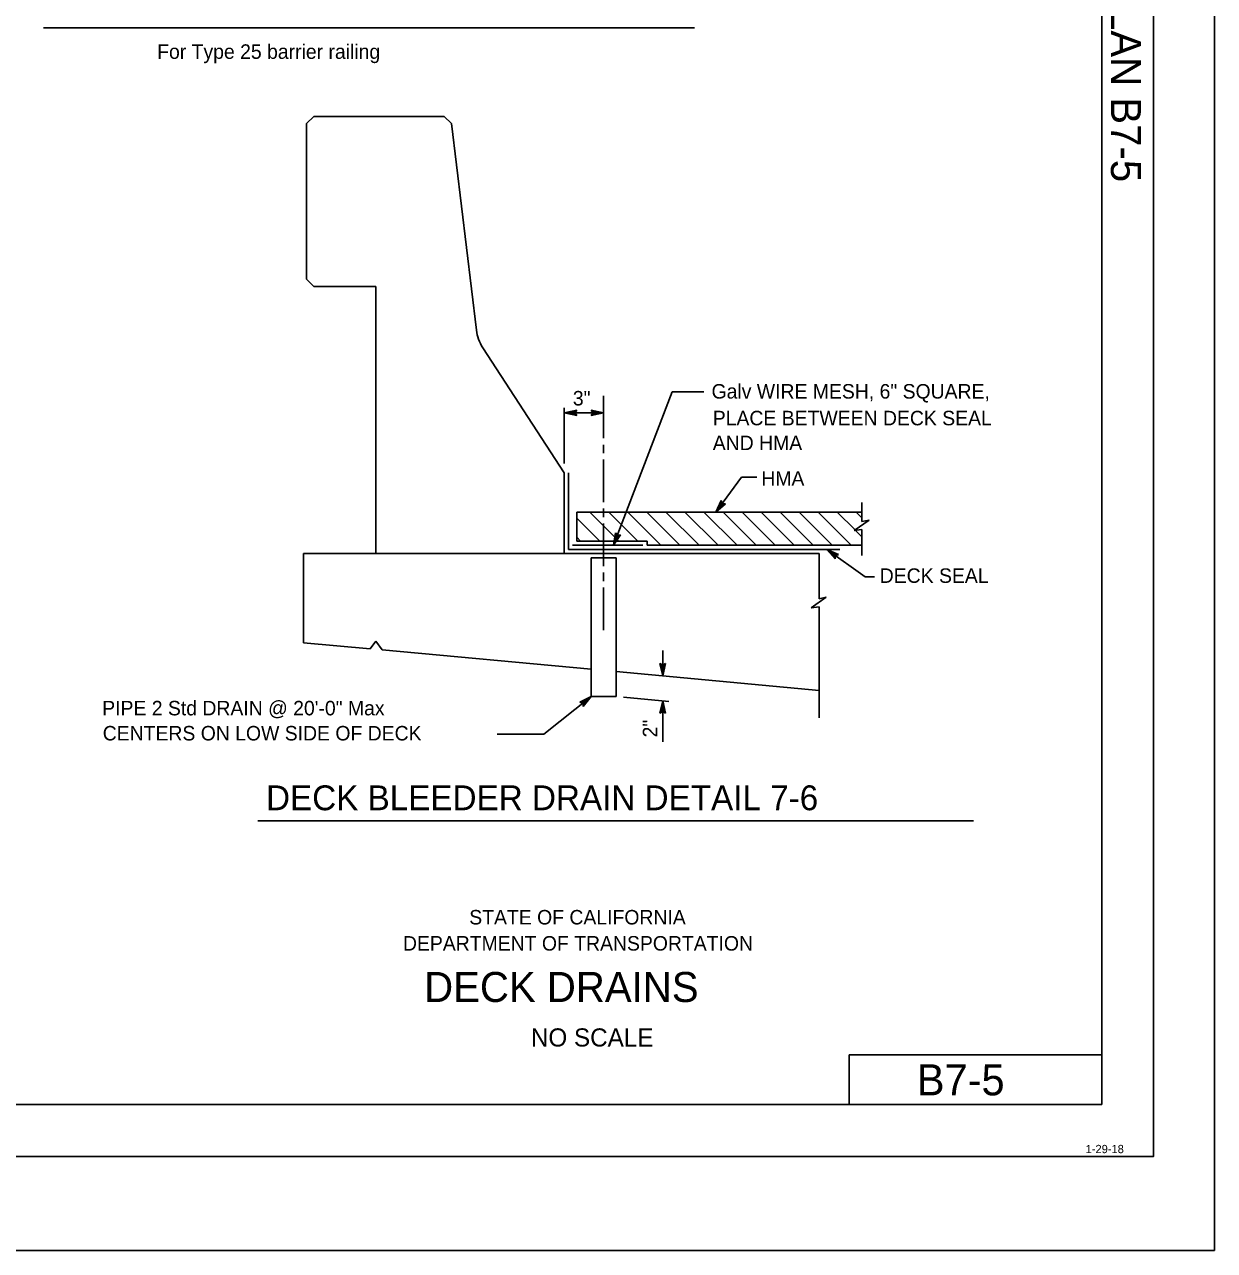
# Model space of a CAD drawing. Extents: x -894 to 866, y -476 to 714.
# Drawn here: x 291 to 866, y -476 to 115 of the extents above; entities that cross this region are included whole.
import ezdxf

# ---------------------------------------------------------------- set-up
doc = ezdxf.new("R2010")
doc.units = 0
for name, color, linetype in [('10 Sheet Format', 7, 'Continuous'), ('56 Stage 3 Anno', 7, 'Continuous'), ('57 Undefined', 7, 'Continuous'), ('59 Sndwall Anno', 7, 'Continuous'), ('60 Nongeo Data', 7, 'Continuous')]:
    doc.layers.add(name, color=color, linetype=linetype)

msp = doc.modelspace()

# ---------------------------------------------------------------- linework, layer by layer
at = {"layer": '10 Sheet Format'}
for p, q in [((811.55, -406.04), (811.55, 643.96)), ((689.54, -406.04), (689.54, -382.04)), ((689.54, -382.04), (811.55, -382.04)), ((198.77, -406.04), (811.55, -406.04)), ((836.58, -431.05), (836.58, -431.05))]:
    msp.add_line(p, q, dxfattribs=at)
for points in [[(-894.04, 713.56), (865.96, 713.56), (865.96, -476.44), (-894.04, -476.44)], [(-863.43, 668.96), (836.57, 668.96), (836.57, -431.04), (-863.43, -431.04)], [(-863.43, 668.96), (836.57, 668.96), (836.57, -431.04), (-863.43, -431.04)]]:
    msp.add_lwpolyline(points, close=True, dxfattribs=at)
at = {"layer": '56 Stage 3 Anno'}
for p, q in [((575.8, -136.06), (604.1, -62.03)), ((604.1, -62.03), (619.36, -62.03)), ((552, -96.57), (552, -69.63)), ((552, -72.09), (558, -70.76)), ((558, -70.76), (557.2, -72.09)), ((558, -70.76), (558, -70.76)), ((565.8, -72.09), (565, -70.75)), ((565, -70.75), (565, -70.75)), ((565, -70.75), (571, -72.09)), ((552, -72.09), (571, -72.09)), ((558, -73.43), (552, -72.09)), ((552, -72.09), (552, -72.09)), ((557.79, -73.07), (553.38, -72.09)), ((553.39, -72.09), (557.77, -71.12)), ((554.76, -72.09), (557.59, -71.47)), ((557.55, -72.71), (554.76, -72.09)), ((556.15, -72.09), (557.35, -71.83)), ((557.37, -72.37), (556.15, -72.09)), ((557.2, -72.09), (558, -73.43)), ((558, -73.43), (558, -73.43)), ((571, -72.09), (565, -73.42)), ((565, -73.42), (565.8, -72.09)), ((565, -73.42), (565, -73.42)), ((565.22, -71.11), (569.62, -72.09)), ((569.61, -72.09), (565.24, -73.06)), ((568.24, -72.09), (565.41, -72.71)), ((565.45, -71.47), (568.24, -72.09)), ((565.63, -71.81), (566.86, -72.09)), ((566.86, -72.09), (565.65, -72.35)), ((571, -72.09), (571, -72.09)), ((625.22, -120.06), (637.51, -103.15)), ((637.51, -103.15), (644.89, -103.15)), ((625.22, -120.06), (627.67, -114.42)), ((629.83, -115.99), (625.22, -120.06)), ((629.42, -115.96), (626.03, -118.94)), ((626.04, -118.93), (627.83, -114.83)), ((626.85, -117.83), (628, -115.17)), ((628.99, -115.94), (626.85, -117.83)), ((627.66, -116.71), (628.15, -115.57)), ((628.61, -115.88), (627.66, -116.71)), ((627.67, -114.42), (627.67, -114.42)), ((627.67, -114.42), (628.28, -115.85)), ((628.28, -115.85), (629.83, -115.99)), ((629.83, -115.99), (629.83, -115.99)), ((625.22, -120.06), (625.22, -120.06)), ((575.8, -136.06), (576.7, -129.98)), ((576.7, -129.98), (576.7, -129.98)), ((576.7, -129.98), (577.65, -131.2)), ((579.19, -130.93), (575.8, -136.06)), ((575.8, -136.06), (575.8, -136.06)), ((576.29, -134.76), (576.95, -130.33)), ((578.78, -131.01), (576.29, -134.77)), ((576.78, -133.48), (577.21, -130.62)), ((578.36, -131.1), (576.78, -133.48)), ((577.28, -132.19), (577.46, -130.97)), ((577.97, -131.14), (577.28, -132.19)), ((577.65, -131.2), (579.19, -130.93)), ((579.19, -130.93), (579.19, -130.93)), ((678.73, -138.06), (697.3, -151.27)), ((682.84, -142.63), (678.73, -138.06)), ((678.73, -138.06), (678.73, -138.06)), ((678.73, -138.06), (684.39, -140.45)), ((682.87, -142.21), (679.85, -138.86)), ((679.87, -138.86), (683.99, -140.61)), ((682.89, -141.79), (680.98, -139.66)), ((680.98, -139.66), (683.64, -140.79)), ((682.95, -141.4), (682.11, -140.47)), ((682.11, -140.47), (683.25, -140.95)), ((682.97, -141.07), (682.84, -142.63)), ((684.39, -140.45), (682.97, -141.07)), ((684.39, -140.45), (684.39, -140.45)), ((682.84, -142.63), (682.84, -142.63)), ((697.3, -151.27), (701.73, -151.27)), ((599.52, -199.09), (599.52, -186.81)), ((599.52, -199.09), (598.19, -193.09)), ((598.19, -193.09), (598.19, -193.09)), ((598.19, -193.09), (599.52, -193.89)), ((599.52, -197.7), (598.55, -193.32)), ((599.52, -196.33), (598.9, -193.5)), ((599.52, -194.94), (599.26, -193.73)), ((599.52, -193.89), (600.86, -193.09)), ((600.86, -193.09), (599.52, -199.09)), ((600.5, -193.3), (599.52, -197.71)), ((600.15, -193.54), (599.52, -196.33)), ((599.8, -193.71), (599.52, -194.94)), ((600.86, -193.09), (600.86, -193.09)), ((599.52, -199.09), (599.52, -199.09)), ((542.15, -227.26), (565, -209.06)), ((559.47, -211.75), (565, -209.06)), ((560.93, -212.3), (559.47, -211.75)), ((559.47, -211.75), (559.47, -211.75)), ((559.86, -211.89), (563.92, -209.92)), ((560.27, -212.03), (562.84, -210.78)), ((560.62, -212.19), (561.76, -211.64)), ((561.14, -213.84), (560.93, -212.3)), ((561.76, -211.64), (560.98, -212.6)), ((562.84, -210.78), (561.02, -213.03)), ((563.92, -209.93), (561.1, -213.41)), ((565, -209.06), (561.14, -213.84)), ((565, -209.06), (565, -209.06)), ((580.66, -209.4), (602.43, -211.41)), ((598.18, -217.14), (599.52, -211.14)), ((598.54, -216.92), (599.52, -212.52)), ((599.52, -230.92), (599.52, -211.14)), ((599.52, -211.14), (599.52, -211.14)), ((599.52, -211.14), (600.85, -217.14)), ((599.52, -212.53), (600.49, -216.91)), ((561.14, -213.84), (561.14, -213.84)), ((599.52, -216.34), (598.18, -217.14)), ((598.18, -217.14), (598.18, -217.14)), ((598.9, -216.69), (599.52, -213.9)), ((599.24, -216.51), (599.52, -215.28)), ((599.52, -213.9), (600.14, -216.73)), ((599.52, -215.28), (599.79, -216.49)), ((600.85, -217.14), (599.52, -216.34)), ((600.85, -217.14), (600.85, -217.14)), ((519.6, -227.26), (542.15, -227.26))]:
    msp.add_line(p, q, dxfattribs=at)
for points in [[(571, -84.39), (571, -63.83)], [(571, -91.59), (571, -87.48)], [(571, -115.25), (571, -94.68)], [(571, -122.44), (571, -118.33)], [(571, -146.1), (571, -125.53)], [(571, -153.3), (571, -149.18)], [(571, -176.95), (571, -156.38)]]:
    msp.add_lwpolyline(points, dxfattribs=at)
at = {"layer": '57 Undefined'}
for p, q in [((300.52, 113.77), (614.94, 113.77)), ((403.96, -269), (749.55, -269))]:
    msp.add_line(p, q, dxfattribs=at)
at = {"layer": '59 Sndwall Anno'}
for p, q in [((569.09, -134.06), (558, -122.97)), ((578.28, -134.06), (564.28, -120.06)), ((587.47, -134.06), (573.47, -120.06)), ((598.67, -136.06), (582.67, -120.06)), ((607.86, -136.06), (591.86, -120.06)), ((617.05, -136.06), (601.05, -120.06)), ((626.24, -136.06), (610.24, -120.06)), ((635.43, -136.06), (619.43, -120.06)), ((644.63, -136.06), (628.63, -120.06)), ((653.82, -136.06), (637.82, -120.06)), ((663.01, -136.06), (647.01, -120.06)), ((672.2, -136.06), (656.2, -120.06)), ((681.4, -136.06), (665.4, -120.06)), ((690.59, -136.06), (674.59, -120.06)), ((692.37, -128.64), (683.78, -120.06)), ((695.72, -122.8), (692.97, -120.06)), ((695.72, -132), (692.58, -128.86)), ((559.9, -134.06), (558, -132.17))]:
    msp.add_line(p, q, dxfattribs=at)
at = {"layer": '60 Nongeo Data'}
for p, q in [((427.47, 67.48), (431, 71.01)), ((427.47, -7.52), (427.47, 67.48)), ((431, 71.01), (494, 71.01)), ((494, 71.01), (497.54, 67.48)), ((497.54, 67.48), (509.54, -32.15)), ((431, -11.06), (427.47, -7.52)), ((461, -11.06), (431, -11.06)), ((461, -140.06), (461, -11.06)), ((512.64, -40.67), (552, -101.06)), ((552, -140.06), (552, -101.06)), ((554, -138.06), (554, -101.06)), ((695.72, -124.58), (695.72, -115.35)), ((695.72, -120.06), (558, -120.06)), ((558, -120.06), (558, -134.06)), ((691.91, -128.96), (699.24, -123.87)), ((699.24, -123.87), (695.72, -124.58)), ((691.91, -128.96), (695.72, -128.41)), ((695.72, -140.99), (695.72, -128.41)), ((556, -136.06), (590, -136.06)), ((558, -134.06), (592, -134.06)), ((592, -134.06), (592, -136.06)), ((592, -136.06), (695.72, -136.06)), ((426, -183.06), (426, -140.06)), ((426, -140.06), (552, -140.06)), ((552, -140.06), (675, -140.06)), ((554, -138.06), (685.02, -138.06)), ((565, -140.06), (577, -140.06)), ((675, -140.06), (675, -161.86)), ((565, -209.06), (565, -142.06)), ((565, -142.06), (577, -142.06)), ((577, -142.06), (577, -209.06)), ((671.2, -166.23), (678.52, -161.14)), ((671.2, -166.23), (675, -165.68)), ((678.52, -161.14), (675, -161.86)), ((675, -165.68), (675, -219.29)), ((426, -183.06), (458.29, -186.04)), ((461, -182.32), (458.29, -186.04)), ((461, -182.32), (464.11, -186.58)), ((464.11, -186.58), (565, -195.9)), ((577, -197.01), (675, -206.06)), ((577, -209.06), (565, -209.06))]:
    msp.add_line(p, q, dxfattribs=at)
msp.add_arc((529.4, -29.75), 20, 186.87168, 213.09493, dxfattribs=at)

# ---------------------------------------------------------------- texts
at = {"layer": '10 Sheet Format'}
msp.add_text('2018 STANDARD PLAN B7-5', height=14.5, rotation=270, dxfattribs=at).set_placement((815.95, 296.79))
for s, height, p in [('STATE OF CALIFORNIA', 7, (506.1, -319.07)), ('DEPARTMENT OF TRANSPORTATION', 7, (474.1, -331.68)), ('DECK DRAINS', 14.5, (484.32, -356.49)), ('NO SCALE', 8.75, (535.87, -377.98)), ('B7-5', 15, (722.24, -401.54)), ('1-29-18', 4, (803.74, -429.46))]:
    msp.add_text(s, height=height, dxfattribs=at).set_placement(p)
at = {"layer": '57 Undefined'}
for s, height, p in [('For Type 25 barrier railing', 7, (355.41, 98.76)), ('Galv WIRE MESH, 6" SQUARE,', 7, (623.1, -65.23)), ('3"', 7, (556.13, -68.56)), ('PLACE BETWEEN DECK SEAL', 7, (623.69, -78.13)), ('AND HMA', 7, (623.69, -90.1)), ('HMA', 7, (647.13, -107.29)), ('DECK SEAL', 7, (704.32, -154.19)), ('PIPE 2 Std DRAIN @ 20\'-0" Max', 7, (328.87, -218.14)), ('CENTERS ON LOW SIDE OF DECK', 7, (329.12, -230.25)), ('DECK BLEEDER DRAIN DETAIL 7-6', 12, (407.97, -263.93))]:
    msp.add_text(s, height=height, dxfattribs=at).set_placement(p)
msp.add_text('2"', height=7, rotation=90, dxfattribs=at).set_placement((596.91, -228.79))

doc.saveas('drawing.dxf')
